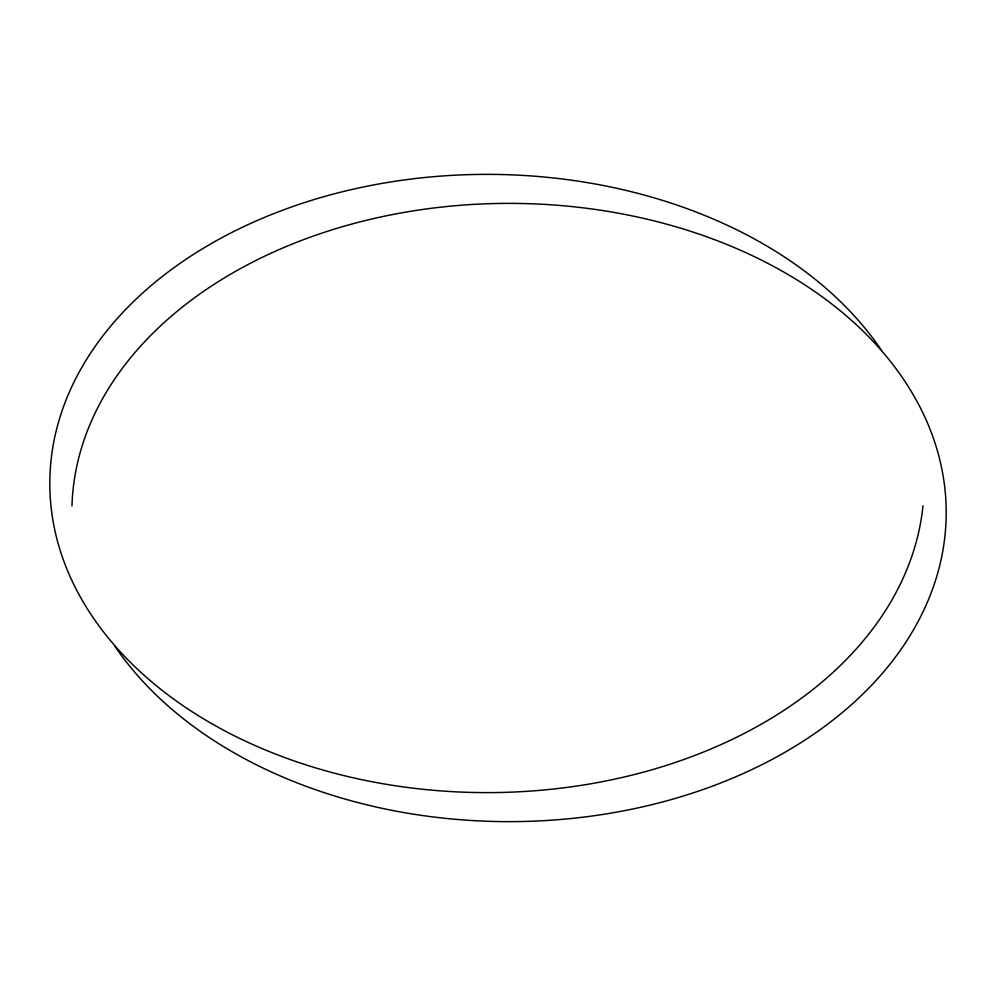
<?xml version="1.0" encoding="UTF-8"?>
<svg xmlns="http://www.w3.org/2000/svg" width="996" height="996" viewBox="0 0 996 996"><rect width="100%" height="100%" fill="white"/><g stroke="black" fill="none" stroke-linecap="round" stroke-linejoin="round"><path stroke-width="1.49" d="M922.993 505.819A437.169 309.134 0 0 1 307.478 765.364A437.169 309.134 0 0 1 174.288 267.451A437.169 309.134 0 0 1 881.336 350.094M71.961 505.956A437.169 309.134 0 0 1 674.69 226.428A437.169 309.134 0 0 1 827.091 724.59A437.169 309.134 0 0 1 114.864 646.205"/></g></svg>
